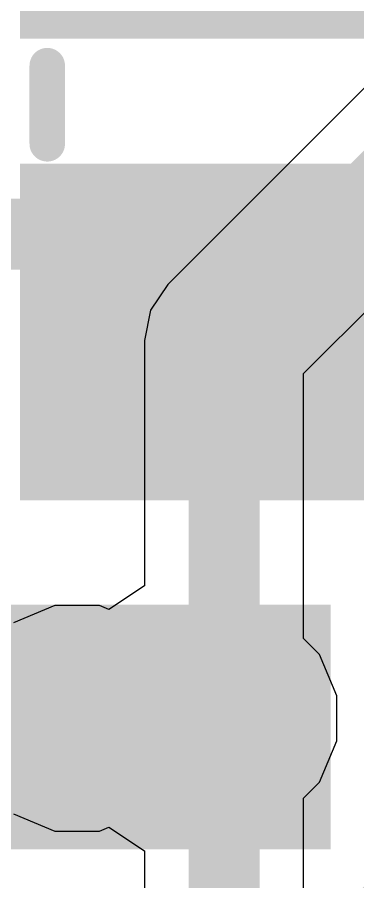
# Model space of a CAD drawing. Header units: inches. Extents: x -0.01 to 1.52, y -0.01 to 0.64.
# Drawn here: x 0.6025 to 0.6505, y 0.2622 to 0.3839 of the extents above; entities that cross this region are included whole.
import ezdxf

# ---------------------------------------------------------------- set-up
doc = ezdxf.new("R2010")
doc.units = ezdxf.units.IN
doc.header["$MEASUREMENT"] = 0
for name, color, linetype in [('Bottom Layer', 5, 'Continuous'), ('Top Layer', 1, 'Continuous'), ('Top Overlay', 2, 'Continuous'), ('Top Paste', 8, 'Continuous'), ('Top Solder', 216, 'Continuous'), ('Via Holes', 16, 'Continuous')]:
    doc.layers.add(name, color=color, linetype=linetype)

# ---------------------------------------------------------------- blocks, each defined once
blk = doc.blocks.new('IND_0806_36')
at = {"layer": 'Top Layer'}
for points in [[(-0.05217, 0.03386), (-0.0128, 0.03386), (-0.0128, -0.03386), (-0.05217, -0.03386)], [(0.0128, 0.03386), (0.05217, 0.03386), (0.05217, -0.03386), (0.0128, -0.03386)]]:
    blk.add_hatch(color=1, dxfattribs=at).paths.add_polyline_path(points)
at = {"layer": 'Top Paste'}
for points in [[(-0.05217, 0.03386), (-0.0128, 0.03386), (-0.0128, -0.03386), (-0.05217, -0.03386)], [(0.0128, 0.03386), (0.05217, 0.03386), (0.05217, -0.03386), (0.0128, -0.03386)]]:
    blk.add_hatch(color=8, dxfattribs=at).paths.add_polyline_path(points)
at = {"layer": 'Top Solder'}
for points in [[(-0.05617, 0.03786), (-0.0088, 0.03786), (-0.0088, -0.03786), (-0.05617, -0.03786)], [(0.0088, 0.03786), (0.05617, 0.03786), (0.05617, -0.03786), (0.0088, -0.03786)]]:
    blk.add_hatch(color=216, dxfattribs=at).paths.add_polyline_path(points)
at = {"layer": 'Top Overlay'}
for points in [[(0.006, 0.034, 0.005, 0.005, 0), (-0.005, 0.034, 0.005, 0.005, 0)], [(0.006, -0.034, 0.005, 0.005, 0), (-0.005, -0.034, 0.005, 0.005, 0)]]:
    blk.add_lwpolyline(points, format="xyseb", dxfattribs=at)
for points in [[(-0.00625, 0.034, 0.0025, 0.0025, 1), (-0.00375, 0.034, 0.0025, 0.0025, 1)], [(0.00475, 0.034, 0.0025, 0.0025, 1), (0.00725, 0.034, 0.0025, 0.0025, 1)], [(-0.00625, -0.034, 0.0025, 0.0025, 1), (-0.00375, -0.034, 0.0025, 0.0025, 1)], [(0.00475, -0.034, 0.0025, 0.0025, 1), (0.00725, -0.034, 0.0025, 0.0025, 1)]]:
    blk.add_lwpolyline(points, format="xyseb", close=True, dxfattribs=at)

msp = doc.modelspace()

# ---------------------------------------------------------------- hatches: boundary and pattern name
at = {"layer": 'Bottom Layer'}
h = msp.add_hatch(color=5, dxfattribs=at)
edge = h.paths.add_edge_path()
edge.add_arc((0.61097, 0.28518), 0.00787, 0, 360)
h = msp.add_hatch(color=5, dxfattribs=at)
edge = h.paths.add_edge_path()
edge.add_arc((0.63164, 0.28518), 0.00787, 0, 360)
at = {"layer": 'Top Layer'}
msp.add_hatch(color=1, dxfattribs=at).paths.add_polyline_path([(0.57409, 0.26673), (0.64665, 0.26673), (0.64665, 0.30118), (0.57409, 0.30118)])
h = msp.add_hatch(color=1, dxfattribs=at)
edge = h.paths.add_edge_path()
edge.add_arc((0.61097, 0.28518), 0.00787, 0, 360)
h = msp.add_hatch(color=1, dxfattribs=at)
edge = h.paths.add_edge_path()
edge.add_arc((0.63164, 0.28518), 0.00787, 0, 360)
at = {"layer": 'Via Holes'}
h = msp.add_hatch(color=7, dxfattribs=at)
edge = h.paths.add_edge_path()
edge.add_arc((0.61097, 0.28518), 0.00394, 0, 360)
h = msp.add_hatch(color=7, dxfattribs=at)
edge = h.paths.add_edge_path()
edge.add_arc((0.63164, 0.28518), 0.00394, 0, 360)

# ---------------------------------------------------------------- linework, layer by layer
at = {"layer": 'Bottom Layer'}
for p, q in [((0.72535, 0.44788), (0.62372, 0.34625)), ((0.64284, 0.3337), (0.73791, 0.42876)), ((0.62372, 0.34625), (0.6213, 0.34262)), ((0.6213, 0.34262), (0.62044, 0.33834)), ((0.62044, 0.33834), (0.62044, 0.30384)), ((0.64284, 0.29642), (0.64284, 0.3337)), ((0.62044, 0.30384), (0.61544, 0.3005)), ((0.60782, 0.30105), (0.60199, 0.29863)), ((0.61413, 0.30105), (0.60782, 0.30105)), ((0.61544, 0.3005), (0.61413, 0.30105)), ((0.64509, 0.29417), (0.64284, 0.29642)), ((0.64751, 0.28834), (0.64509, 0.29417)), ((0.64751, 0.28203), (0.64751, 0.28834)), ((0.64509, 0.27619), (0.64751, 0.28203)), ((0.64284, 0.27394), (0.64509, 0.27619)), ((0.64284, 0.22196), (0.64284, 0.27394)), ((0.60199, 0.27173), (0.60782, 0.26932)), ((0.60782, 0.26932), (0.61413, 0.26932)), ((0.61413, 0.26932), (0.61544, 0.26986)), ((0.61544, 0.26986), (0.62044, 0.26652)), ((0.62044, 0.26652), (0.62044, 0.07919))]:
    msp.add_line(p, q, dxfattribs=at)
for points in [[(0.63164, 0.33834, 0.01, 0.01, 0), (0.73327, 0.43996, 0.01, 0.01, 0)], [(0.63164, 0.28518, 0.01, 0.01, 0), (0.63164, 0.33834, 0.01, 0.01, 0)], [(0.5475, 0.28518, 0.01, 0.01, 0), (0.61097, 0.28518, 0.01, 0.01, 0)], [(0.61097, 0.28518, 0.01, 0.01, 0), (0.63164, 0.28518, 0.01, 0.01, 0)], [(0.63164, 0.07456, 0.01, 0.01, 0), (0.63164, 0.28518, 0.01, 0.01, 0)]]:
    msp.add_lwpolyline(points, format="xyseb", dxfattribs=at)
for points in [[(0.62914, 0.33834, 0.005, 0.005, 1), (0.63414, 0.33834, 0.005, 0.005, 1)], [(0.62914, 0.33834, 0.005, 0.005, 1), (0.63414, 0.33834, 0.005, 0.005, 1)], [(0.60847, 0.28518, 0.005, 0.005, 1), (0.61347, 0.28518, 0.005, 0.005, 1)], [(0.60847, 0.28518, 0.005, 0.005, 1), (0.61347, 0.28518, 0.005, 0.005, 1)], [(0.62914, 0.28518, 0.005, 0.005, 1), (0.63414, 0.28518, 0.005, 0.005, 1)], [(0.62914, 0.28518, 0.005, 0.005, 1), (0.63414, 0.28518, 0.005, 0.005, 1)], [(0.62914, 0.28518, 0.005, 0.005, 1), (0.63414, 0.28518, 0.005, 0.005, 1)]]:
    msp.add_lwpolyline(points, format="xyseb", close=True, dxfattribs=at)
at = {"layer": 'Top Layer'}
for points in [[(0.57972, 0.35335, 0.01, 0.01, 0), (0.62697, 0.35335, 0.01, 0.01, 0)], [(0.62697, 0.35335, 0.01, 0.01, 0), (0.64075, 0.33957, 0.01, 0.01, 0)], [(0.64209, 0.24803, 0.00598, 0.00598, 0), (0.66929, 0.27523, 0.00598, 0.00598, 0)]]:
    msp.add_lwpolyline(points, format="xyseb", dxfattribs=at)
for points in [[(0.62447, 0.35335, 0.005, 0.005, 1), (0.62947, 0.35335, 0.005, 0.005, 1)], [(0.62447, 0.35335, 0.005, 0.005, 1), (0.62947, 0.35335, 0.005, 0.005, 1)], [(0.63825, 0.33957, 0.005, 0.005, 1), (0.64325, 0.33957, 0.005, 0.005, 1)]]:
    msp.add_lwpolyline(points, format="xyseb", close=True, dxfattribs=at)

# ---------------------------------------------------------------- block references
at = {"rotation": 270}
msp.add_blockref('IND_0806_36', (0.64075, 0.37205), dxfattribs=at)

doc.saveas('drawing.dxf')
